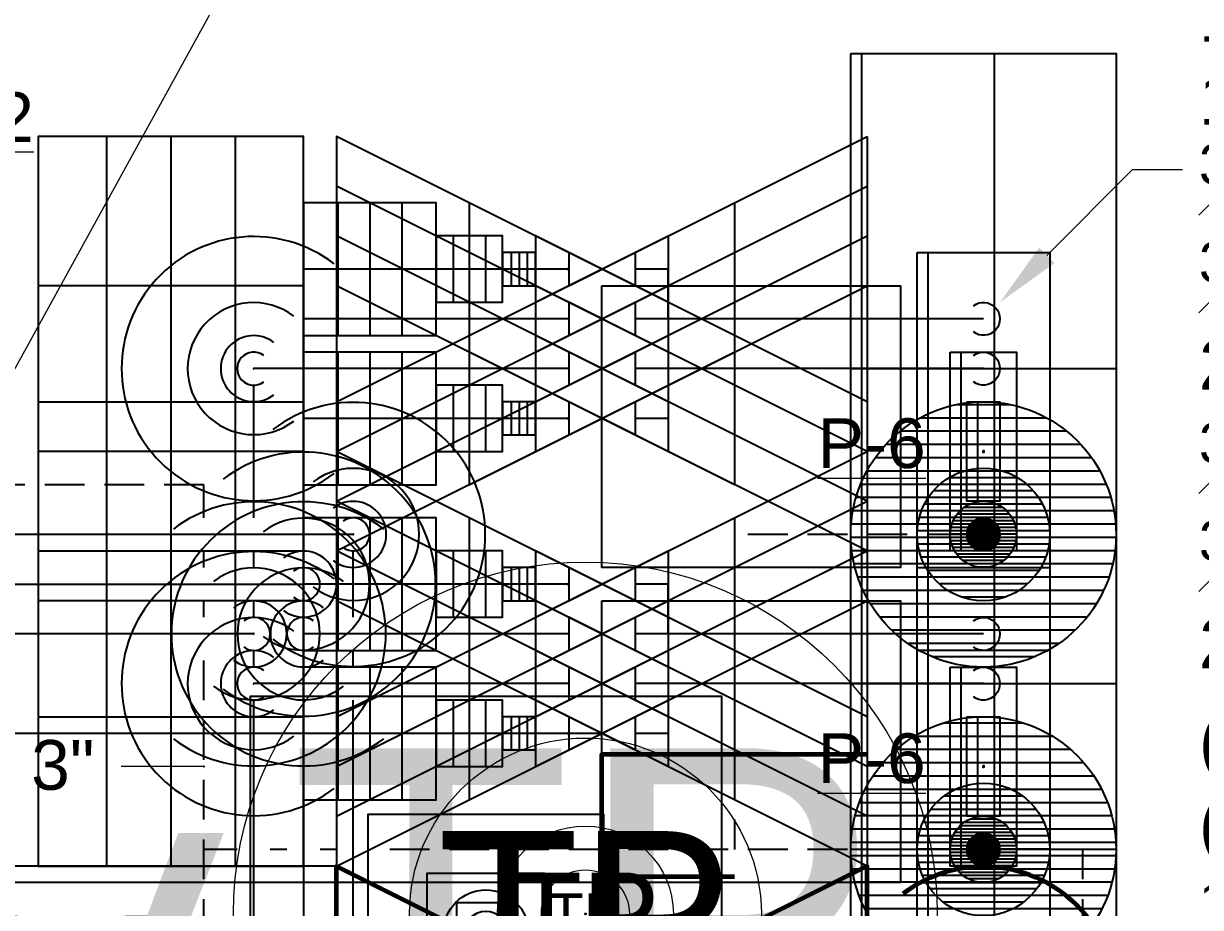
# Model space of a CAD drawing. Extents: x -6836 to 2023, y 218 to 1042.
# Drawn here: x -663.8 to -557.4, y 422.5 to 502.5 of the extents above; entities that cross this region are included whole.
import ezdxf
from ezdxf import colors
from ezdxf.entities.mleader import LeaderData, LeaderLine
from ezdxf.enums import TextEntityAlignment as Align
from ezdxf.math import Vec2, Vec3

# ---------------------------------------------------------------- set-up
doc = ezdxf.new("R2010")
doc.units = 0
doc.header["$LTSCALE"] = 18
doc.header["$MEASUREMENT"] = 0
doc.linetypes.add('VENT', pattern=[0.30000000000000004, 0.2, -0.1])
for name, color, linetype, lineweight in [('G-ANNO-TEXT', 70, 'Continuous', 0), ('G-ANNO-TEXT @ 1', 70, 'Continuous', 0), ('G-ANNO-TEXT @ 192', 70, 'Continuous', 0), ('G-ANNO-TEXT @ 384', 70, 'Continuous', 0), ('G-ANNO-TEXT @ 48', 70, 'Continuous', 0), ('G-ANNO-TEXT @ 96', 70, 'Continuous', 0), ('P-GAS-N', 3, 'Continuous', 60), ('P-GAS-N @ 1', 3, 'Continuous', 60), ('P-GAS-N @ 192', 3, 'Continuous', 60), ('P-GAS-N @ 384', 3, 'Continuous', 60), ('P-GAS-N @ 48', 3, 'Continuous', 60), ('P-GAS-N @ 96', 3, 'Continuous', 60)]:
    doc.layers.add(name, color=color, linetype=linetype, lineweight=lineweight)
for name, color, linetype in [('M-EQP-N', 8, 'Continuous'), ('P-CW-N', 4, 'Continuous'), ('P-CW-N @ 1 (1)', 4, 'Continuous'), ('P-CW-N @ 192', 4, 'Continuous'), ('P-CW-N @ 384', 4, 'Continuous'), ('P-CW-N @ 48', 4, 'Continuous'), ('P-CW-N @ 96', 4, 'Continuous'), ('P-FIXT-N', 3, 'Continuous'), ('P-FIXT-N @ 1', 3, 'Continuous'), ('P-FIXT-N @ 192', 3, 'Continuous'), ('P-FIXT-N @ 384', 3, 'Continuous'), ('P-FIXT-N @ 48', 3, 'Continuous'), ('P-FIXT-N @ 96', 3, 'Continuous'), ('P-HW-N', 1, 'Continuous'), ('P-HW-N @ 1 (1)', 1, 'Continuous'), ('P-HW-N @ 192', 1, 'Continuous'), ('P-HW-N @ 384', 1, 'Continuous'), ('P-HW-N @ 48', 1, 'Continuous'), ('P-HW-N @ 96', 1, 'Continuous'), ('P-HWC-N', 2, 'Continuous'), ('P-HWC-N @ 1 (1)', 2, 'Continuous'), ('P-HWC-N @ 192', 2, 'Continuous'), ('P-HWC-N @ 384', 2, 'Continuous'), ('P-HWC-N @ 48', 2, 'Continuous'), ('P-HWC-N @ 96', 2, 'Continuous'), ('P-SAN-N', 6, 'Continuous'), ('P-SAN-N @ 1', 6, 'Continuous'), ('P-SAN-N @ 192', 6, 'Continuous'), ('P-SAN-N @ 384', 6, 'Continuous'), ('P-SAN-N @ 48', 6, 'Continuous'), ('P-SAN-N @ 96', 6, 'Continuous'), ('P-SANV-N', 5, 'VENT'), ('P-SANV-N @ 1 (1)', 5, 'VENT'), ('P-SANV-N @ 192', 5, 'VENT'), ('P-SANV-N @ 384', 5, 'VENT'), ('P-SANV-N @ 48', 5, 'VENT'), ('P-SANV-N @ 96', 5, 'VENT')]:
    doc.layers.add(name, color=color, linetype=linetype)
doc.styles.add('Arial', font='arial.ttf')
doc.dimstyles.new('Loop048', dxfattribs={"dimscale": 0, "dimtxt": 0.09375, "dimasz": 0.03125, "dimexe": 0.0625, "dimexo": 0.0625, "dimgap": 0.09375, "dimtad": 1, "dimdec": 4, "dimzin": 3, "dimdsep": 46, "dimlunit": 4, "dimtxsty": 'Arial', "dimblk": 'OBLIQUE', "dimcen": 0.09375, "dimdle": 0.0625, "dimclrd": 256, "dimclre": 256, "dimclrt": 256, "dimadec": 4, "dimazin": 0, "dimtfac": 0.8, "dimtdec": 4, "dimtix": 1, "dimtofl": 0, "dimtmove": 1, "dimatfit": 0, "dimldrblk": 'LeaderNoteBlock', "dimfxl": 1, "dimfrac": 1, "dimtolj": 1, "dimtzin": 0, "dimlwd": -1, "dimlwe": -1, "dimarcsym": 0})

# ---------------------------------------------------------------- blocks, each defined once
blk = doc.blocks.new('*U13')
at = {"linetype": 'Continuous'}
blk.add_lwpolyline([(-0.05555774199920424, -0.05555774199920421), (0.05555774199920421, -0.05555774199920424), (0.05555774199920425, 0.05555774199920421), (-0.05555774199920416, 0.05555774199920427)], close=True, dxfattribs=at)
at = {"color": 7, "linetype": 'Continuous'}
blk.add_circle((0, 0), 0.01, dxfattribs=at)
blk = doc.blocks.new('*U2239')
at = {"layer": 'P-SAN-N @ 1'}
blk.add_blockref('*U13', (-622.0000000149357, 420.2428015229925), dxfattribs=at)
at = {"layer": 'P-SAN-N @ 192', "xscale": 192, "yscale": 192, "zscale": 192}
blk.add_blockref('*U13', (-622.0000000149357, 420.2428015229925), dxfattribs=at)
at = {"layer": 'P-SAN-N @ 384', "xscale": 384, "yscale": 384, "zscale": 384}
blk.add_blockref('*U13', (-622.0000000149357, 420.2428015229925), dxfattribs=at)
at = {"layer": 'P-SAN-N @ 48', "xscale": 48, "yscale": 48, "zscale": 48}
blk.add_blockref('*U13', (-622.0000000149357, 420.2428015229925), dxfattribs=at)
at = {"layer": 'P-SAN-N @ 96', "xscale": 96, "yscale": 96, "zscale": 96}
blk.add_blockref('*U13', (-622.0000000149357, 420.2428015229925), dxfattribs=at)
blk = doc.blocks.new('*U26')
at = {"linetype": 'Continuous'}
blk.add_circle((0, 0), 0.08288711157735473, dxfattribs=at)
at = {"linetype": 'Continuous', "style": 'Arial'}
blk.add_text('TP', height=0.078125, dxfattribs=at).set_placement((0, 0), align=Align.MIDDLE)
blk = doc.blocks.new('*U2242')
at = {"layer": 'G-ANNO-TEXT @ 1'}
blk.add_blockref('*U26', (-613.0000000149357, 421.9040562277223), dxfattribs=at)
at = {"layer": 'G-ANNO-TEXT @ 192', "xscale": 192, "yscale": 192, "zscale": 192}
blk.add_blockref('*U26', (-613.0000000149357, 421.9040562277223), dxfattribs=at)
at = {"layer": 'G-ANNO-TEXT @ 384', "xscale": 384, "yscale": 384, "zscale": 384}
blk.add_blockref('*U26', (-613.0000000149357, 421.9040562277223), dxfattribs=at)
at = {"layer": 'G-ANNO-TEXT @ 48', "xscale": 48, "yscale": 48, "zscale": 48}
blk.add_blockref('*U26', (-613.0000000149357, 421.9040562277223), dxfattribs=at)
at = {"layer": 'G-ANNO-TEXT @ 96', "xscale": 96, "yscale": 96, "zscale": 96}
blk.add_blockref('*U26', (-613.0000000149357, 421.9040562277223), dxfattribs=at)
blk = doc.blocks.new('*U3')
at = {"linetype": 'Continuous'}
blk.add_arc((0, 0), 0.03111555437015312, 232.5669694738212, 127.4330305261797, dxfattribs=at)
blk = doc.blocks.new('*U2263')
at = {"layer": 'P-GAS-N @ 1'}
blk.add_blockref('*U3', (-577.0000000149357, 414.2428015229925), dxfattribs=at)
at = {"layer": 'P-GAS-N @ 192', "xscale": 192, "yscale": 192, "zscale": 192}
blk.add_blockref('*U3', (-577.0000000149357, 414.2428015229925), dxfattribs=at)
at = {"layer": 'P-GAS-N @ 384', "xscale": 384, "yscale": 384, "zscale": 384}
blk.add_blockref('*U3', (-577.0000000149357, 414.2428015229925), dxfattribs=at)
at = {"layer": 'P-GAS-N @ 48', "xscale": 48, "yscale": 48, "zscale": 48}
blk.add_blockref('*U3', (-577.0000000149357, 414.2428015229925), dxfattribs=at)
at = {"layer": 'P-GAS-N @ 96', "xscale": 96, "yscale": 96, "zscale": 96}
blk.add_blockref('*U3', (-577.0000000149357, 414.2428015229925), dxfattribs=at)
blk = doc.blocks.new('*U42')
at = {"linetype": 'Continuous'}
for points in [[(-1.456311225609747e-18, 7.281556128055358e-19), (1.533277862656543e-18, 0.05761054245232732), (0.0625, 0.05761054245232733)], [(-0.06249999999977263, -0.03124999999991473), (-0.06249999999977263, 0.03124999999991463), (0.0625, -0.03124999999991473), (0.0625, 0.03124999999991472), (-0.06249999999977263, -0.03124999999991473)]]:
    blk.add_lwpolyline(points, dxfattribs=at)
blk = doc.blocks.new('*U2264')
at = {"layer": 'P-GAS-N @ 1'}
blk.add_blockref('*U42', (-611.5000000149357, 414.2428015229925), dxfattribs=at)
at = {"layer": 'P-GAS-N @ 192', "xscale": 192, "yscale": 192, "zscale": 192}
blk.add_blockref('*U42', (-611.5000000149357, 414.2428015229925), dxfattribs=at)
at = {"layer": 'P-GAS-N @ 384', "xscale": 384, "yscale": 384, "zscale": 384}
blk.add_blockref('*U42', (-611.5000000149357, 414.2428015229925), dxfattribs=at)
at = {"layer": 'P-GAS-N @ 48', "xscale": 48, "yscale": 48, "zscale": 48}
blk.add_blockref('*U42', (-611.5000000149357, 414.2428015229925), dxfattribs=at)
at = {"layer": 'P-GAS-N @ 96', "xscale": 96, "yscale": 96, "zscale": 96}
blk.add_blockref('*U42', (-611.5000000149357, 414.2428015229925), dxfattribs=at)
blk = doc.blocks.new('*U15')
at = {"linetype": 'Continuous'}
blk.add_arc((0, 0), 0.03111555437015312, 52.56696947382129, 307.4330305261797, dxfattribs=at)
blk = doc.blocks.new('*U2291')
at = {"layer": 'P-HW-N @ 48', "xscale": -48, "yscale": 48, "zscale": 48}
blk.add_blockref('*U15', (-577.0000000149357, 447.2428015229925), dxfattribs=at)
blk = doc.blocks.new('*U2292')
at = {"layer": 'P-CW-N @ 48', "xscale": -48, "yscale": 48, "zscale": 48}
blk.add_blockref('*U15', (-577.0000000149357, 442.7428015229925), dxfattribs=at)
blk = doc.blocks.new('*U34')
at = {"linetype": 'Continuous'}
blk.add_lwpolyline([(-0.06249999999977263, -0.03124999999991473), (-0.06249999999977263, 0.03124999999991463), (0.0625, -0.03124999999991473), (0.0625, 0.03124999999991472), (-0.06249999999977263, -0.03124999999991473)], dxfattribs=at)
blk = doc.blocks.new('*U2293')
at = {"layer": 'P-CW-N @ 1 (1)', "rotation": 180}
blk.add_blockref('*U34', (-611.5000000149357, 442.7428015229925), dxfattribs=at)
at = {"layer": 'P-CW-N @ 192', "xscale": 192, "yscale": 192, "zscale": 192, "rotation": 180}
blk.add_blockref('*U34', (-611.5000000149357, 442.7428015229925), dxfattribs=at)
at = {"layer": 'P-CW-N @ 384', "xscale": 384, "yscale": 384, "zscale": 384, "rotation": 180}
blk.add_blockref('*U34', (-611.5000000149357, 442.7428015229925), dxfattribs=at)
at = {"layer": 'P-CW-N @ 48', "xscale": 48, "yscale": 48, "zscale": 48, "rotation": 180}
blk.add_blockref('*U34', (-611.5000000149357, 442.7428015229925), dxfattribs=at)
at = {"layer": 'P-CW-N @ 96', "xscale": 96, "yscale": 96, "zscale": 96, "rotation": 180}
blk.add_blockref('*U34', (-611.5000000149357, 442.7428015229925), dxfattribs=at)
blk = doc.blocks.new('*U2294')
at = {"layer": 'P-HW-N @ 1 (1)', "rotation": 180}
blk.add_blockref('*U34', (-611.5000000149357, 447.2428015229925), dxfattribs=at)
at = {"layer": 'P-HW-N @ 192', "xscale": 192, "yscale": 192, "zscale": 192, "rotation": 180}
blk.add_blockref('*U34', (-611.5000000149357, 447.2428015229925), dxfattribs=at)
at = {"layer": 'P-HW-N @ 384', "xscale": 384, "yscale": 384, "zscale": 384, "rotation": 180}
blk.add_blockref('*U34', (-611.5000000149357, 447.2428015229925), dxfattribs=at)
at = {"layer": 'P-HW-N @ 48', "xscale": 48, "yscale": 48, "zscale": 48, "rotation": 180}
blk.add_blockref('*U34', (-611.5000000149357, 447.2428015229925), dxfattribs=at)
at = {"layer": 'P-HW-N @ 96', "xscale": 96, "yscale": 96, "zscale": 96, "rotation": 180}
blk.add_blockref('*U34', (-611.5000000149357, 447.2428015229925), dxfattribs=at)
blk = doc.blocks.new('*U79')
h = blk.add_hatch()
h.set_pattern_fill('_USER', scale=0.03125, pattern_type=0)
h.set_pattern_definition([(0, (-0.09375, -0.03125), (0, 0.03125), [])])
h.paths.add_polyline_path([(0.09375, 0.03125), (-0.09375, 0.03125), (-0.09375, -0.03125), (0.09375, -0.03125)])
blk.add_lwpolyline([(-0.09375, -0.03125), (-0.09375, 0.03125), (0.09375, 0.03125), (0.09375, -0.03125), (-0.09375, -0.03125)])
blk = doc.blocks.new('*U2351')
at = {"layer": 'P-FIXT-N @ 1', "rotation": 270}
blk.add_blockref('*U79', (-577.0000000149357, 406.7428015229925), dxfattribs=at)
at = {"layer": 'P-FIXT-N @ 192', "xscale": 192, "yscale": 192, "zscale": 192, "rotation": 270}
blk.add_blockref('*U79', (-577.0000000149357, 406.7428015229925), dxfattribs=at)
at = {"layer": 'P-FIXT-N @ 384', "xscale": 384, "yscale": 384, "zscale": 384, "rotation": 270}
blk.add_blockref('*U79', (-577.0000000149357, 406.7428015229925), dxfattribs=at)
at = {"layer": 'P-FIXT-N @ 48', "xscale": 48, "yscale": 48, "zscale": 48, "rotation": 270}
blk.add_blockref('*U79', (-577.0000000149357, 406.7428015229925), dxfattribs=at)
at = {"layer": 'P-FIXT-N @ 96', "xscale": 96, "yscale": 96, "zscale": 96, "rotation": 270}
blk.add_blockref('*U79', (-577.0000000149357, 406.7428015229925), dxfattribs=at)
blk = doc.blocks.new('*U2355')
at = {"layer": 'P-FIXT-N @ 1', "rotation": 270}
blk.add_blockref('*U79', (-577.0000000149357, 435.2428015229925), dxfattribs=at)
at = {"layer": 'P-FIXT-N @ 192', "xscale": 192, "yscale": 192, "zscale": 192, "rotation": 270}
blk.add_blockref('*U79', (-577.0000000149357, 435.2428015229925), dxfattribs=at)
at = {"layer": 'P-FIXT-N @ 384', "xscale": 384, "yscale": 384, "zscale": 384, "rotation": 270}
blk.add_blockref('*U79', (-577.0000000149357, 435.2428015229925), dxfattribs=at)
at = {"layer": 'P-FIXT-N @ 48', "xscale": 48, "yscale": 48, "zscale": 48, "rotation": 270}
blk.add_blockref('*U79', (-577.0000000149357, 435.2428015229925), dxfattribs=at)
at = {"layer": 'P-FIXT-N @ 96', "xscale": 96, "yscale": 96, "zscale": 96, "rotation": 270}
blk.add_blockref('*U79', (-577.0000000149357, 435.2428015229925), dxfattribs=at)
blk = doc.blocks.new('*U36')
h = blk.add_hatch()
h.set_pattern_fill('ANSI31', color=256, scale=0.025, angle=135)
h.set_pattern_definition([(180, (0, 0), (-4.336808689942018e-19, -0.003125), [])])
edge = h.paths.add_edge_path()
edge.add_arc((-3.469446951953614e-18, -6.938893903907228e-18), 0.03125000000000001, 0, 360)
blk.add_circle((0, 0), 0.03125)
blk = doc.blocks.new('*U2356')
at = {"layer": 'P-SAN-N @ 1'}
blk.add_blockref('*U36', (-577.0000000149357, 427.7428015229925), dxfattribs=at)
at = {"layer": 'P-SAN-N @ 192', "xscale": 192, "yscale": 192, "zscale": 192}
blk.add_blockref('*U36', (-577.0000000149357, 427.7428015229925), dxfattribs=at)
at = {"layer": 'P-SAN-N @ 384', "xscale": 384, "yscale": 384, "zscale": 384}
blk.add_blockref('*U36', (-577.0000000149357, 427.7428015229925), dxfattribs=at)
at = {"layer": 'P-SAN-N @ 48', "xscale": 48, "yscale": 48, "zscale": 48}
blk.add_blockref('*U36', (-577.0000000149357, 427.7428015229925), dxfattribs=at)
at = {"layer": 'P-SAN-N @ 96', "xscale": 96, "yscale": 96, "zscale": 96}
blk.add_blockref('*U36', (-577.0000000149357, 427.7428015229925), dxfattribs=at)
blk = doc.blocks.new('*U2357')
at = {"layer": 'P-HW-N @ 48', "xscale": -48, "yscale": 48, "zscale": 48}
blk.add_blockref('*U15', (-577.0000000149357, 475.7428015229925), dxfattribs=at)
blk = doc.blocks.new('*U2358')
at = {"layer": 'P-CW-N @ 48', "xscale": -48, "yscale": 48, "zscale": 48}
blk.add_blockref('*U15', (-577.0000000149357, 471.2428015229925), dxfattribs=at)
blk = doc.blocks.new('*U2359')
at = {"layer": 'P-CW-N @ 1 (1)', "rotation": 180}
blk.add_blockref('*U34', (-611.5000000149357, 471.2428015229925), dxfattribs=at)
at = {"layer": 'P-CW-N @ 192', "xscale": 192, "yscale": 192, "zscale": 192, "rotation": 180}
blk.add_blockref('*U34', (-611.5000000149357, 471.2428015229925), dxfattribs=at)
at = {"layer": 'P-CW-N @ 384', "xscale": 384, "yscale": 384, "zscale": 384, "rotation": 180}
blk.add_blockref('*U34', (-611.5000000149357, 471.2428015229925), dxfattribs=at)
at = {"layer": 'P-CW-N @ 48', "xscale": 48, "yscale": 48, "zscale": 48, "rotation": 180}
blk.add_blockref('*U34', (-611.5000000149357, 471.2428015229925), dxfattribs=at)
at = {"layer": 'P-CW-N @ 96', "xscale": 96, "yscale": 96, "zscale": 96, "rotation": 180}
blk.add_blockref('*U34', (-611.5000000149357, 471.2428015229925), dxfattribs=at)
blk = doc.blocks.new('*U2360')
at = {"layer": 'P-HW-N @ 1 (1)', "rotation": 180}
blk.add_blockref('*U34', (-611.5000000149357, 475.7428015229925), dxfattribs=at)
at = {"layer": 'P-HW-N @ 192', "xscale": 192, "yscale": 192, "zscale": 192, "rotation": 180}
blk.add_blockref('*U34', (-611.5000000149357, 475.7428015229925), dxfattribs=at)
at = {"layer": 'P-HW-N @ 384', "xscale": 384, "yscale": 384, "zscale": 384, "rotation": 180}
blk.add_blockref('*U34', (-611.5000000149357, 475.7428015229925), dxfattribs=at)
at = {"layer": 'P-HW-N @ 48', "xscale": 48, "yscale": 48, "zscale": 48, "rotation": 180}
blk.add_blockref('*U34', (-611.5000000149357, 475.7428015229925), dxfattribs=at)
at = {"layer": 'P-HW-N @ 96', "xscale": 96, "yscale": 96, "zscale": 96, "rotation": 180}
blk.add_blockref('*U34', (-611.5000000149357, 475.7428015229925), dxfattribs=at)
blk = doc.blocks.new('*U2361')
at = {"layer": 'P-FIXT-N @ 1', "rotation": 270}
blk.add_blockref('*U79', (-577.0000000149357, 463.7428015229925), dxfattribs=at)
at = {"layer": 'P-FIXT-N @ 192', "xscale": 192, "yscale": 192, "zscale": 192, "rotation": 270}
blk.add_blockref('*U79', (-577.0000000149357, 463.7428015229925), dxfattribs=at)
at = {"layer": 'P-FIXT-N @ 384', "xscale": 384, "yscale": 384, "zscale": 384, "rotation": 270}
blk.add_blockref('*U79', (-577.0000000149357, 463.7428015229925), dxfattribs=at)
at = {"layer": 'P-FIXT-N @ 48', "xscale": 48, "yscale": 48, "zscale": 48, "rotation": 270}
blk.add_blockref('*U79', (-577.0000000149357, 463.7428015229925), dxfattribs=at)
at = {"layer": 'P-FIXT-N @ 96', "xscale": 96, "yscale": 96, "zscale": 96, "rotation": 270}
blk.add_blockref('*U79', (-577.0000000149357, 463.7428015229925), dxfattribs=at)
blk = doc.blocks.new('*U2362')
at = {"layer": 'P-SAN-N @ 1'}
blk.add_blockref('*U36', (-577.0000000149357, 456.2428015229925), dxfattribs=at)
at = {"layer": 'P-SAN-N @ 192', "xscale": 192, "yscale": 192, "zscale": 192}
blk.add_blockref('*U36', (-577.0000000149357, 456.2428015229925), dxfattribs=at)
at = {"layer": 'P-SAN-N @ 384', "xscale": 384, "yscale": 384, "zscale": 384}
blk.add_blockref('*U36', (-577.0000000149357, 456.2428015229925), dxfattribs=at)
at = {"layer": 'P-SAN-N @ 48', "xscale": 48, "yscale": 48, "zscale": 48}
blk.add_blockref('*U36', (-577.0000000149357, 456.2428015229925), dxfattribs=at)
at = {"layer": 'P-SAN-N @ 96', "xscale": 96, "yscale": 96, "zscale": 96}
blk.add_blockref('*U36', (-577.0000000149357, 456.2428015229925), dxfattribs=at)
blk = doc.blocks.new('*U2389')
at = {"layer": 'P-CW-N @ 1 (1)', "rotation": 180}
blk.add_blockref('*U3', (-643.0000000149357, 471.2428015229925), dxfattribs=at)
at = {"layer": 'P-CW-N @ 192', "xscale": 192, "yscale": 192, "zscale": 192, "rotation": 180}
blk.add_blockref('*U3', (-643.0000000149357, 471.2428015229925), dxfattribs=at)
at = {"layer": 'P-CW-N @ 384', "xscale": 384, "yscale": 384, "zscale": 384, "rotation": 180}
blk.add_blockref('*U3', (-643.0000000149357, 471.2428015229925), dxfattribs=at)
at = {"layer": 'P-CW-N @ 48', "xscale": 48, "yscale": 48, "zscale": 48, "rotation": 180}
blk.add_blockref('*U3', (-643.0000000149357, 471.2428015229925), dxfattribs=at)
at = {"layer": 'P-CW-N @ 96', "xscale": 96, "yscale": 96, "zscale": 96, "rotation": 180}
blk.add_blockref('*U3', (-643.0000000149357, 471.2428015229925), dxfattribs=at)
blk = doc.blocks.new('*U2390')
at = {"layer": 'P-HWC-N @ 1 (1)'}
blk.add_blockref('*U3', (-634.0000000149357, 456.2428015229925), dxfattribs=at)
at = {"layer": 'P-HWC-N @ 192', "xscale": 192, "yscale": 192, "zscale": 192}
blk.add_blockref('*U3', (-634.0000000149357, 456.2428015229925), dxfattribs=at)
at = {"layer": 'P-HWC-N @ 384', "xscale": 384, "yscale": 384, "zscale": 384}
blk.add_blockref('*U3', (-634.0000000149357, 456.2428015229925), dxfattribs=at)
at = {"layer": 'P-HWC-N @ 48', "xscale": 48, "yscale": 48, "zscale": 48}
blk.add_blockref('*U3', (-634.0000000149357, 456.2428015229925), dxfattribs=at)
at = {"layer": 'P-HWC-N @ 96', "xscale": 96, "yscale": 96, "zscale": 96}
blk.add_blockref('*U3', (-634.0000000149357, 456.2428015229925), dxfattribs=at)
blk = doc.blocks.new('*U2391')
at = {"layer": 'P-HW-N @ 1 (1)'}
blk.add_blockref('*U3', (-638.5000000149357, 451.7428015229925), dxfattribs=at)
at = {"layer": 'P-HW-N @ 192', "xscale": 192, "yscale": 192, "zscale": 192}
blk.add_blockref('*U3', (-638.5000000149357, 451.7428015229925), dxfattribs=at)
at = {"layer": 'P-HW-N @ 384', "xscale": 384, "yscale": 384, "zscale": 384}
blk.add_blockref('*U3', (-638.5000000149357, 451.7428015229925), dxfattribs=at)
at = {"layer": 'P-HW-N @ 48', "xscale": 48, "yscale": 48, "zscale": 48}
blk.add_blockref('*U3', (-638.5000000149357, 451.7428015229925), dxfattribs=at)
at = {"layer": 'P-HW-N @ 96', "xscale": 96, "yscale": 96, "zscale": 96}
blk.add_blockref('*U3', (-638.5000000149357, 451.7428015229925), dxfattribs=at)
blk = doc.blocks.new('*U2392')
at = {"layer": 'P-CW-N @ 1 (1)'}
blk.add_blockref('*U3', (-643.0000000149357, 447.2428015229925), dxfattribs=at)
at = {"layer": 'P-CW-N @ 192', "xscale": 192, "yscale": 192, "zscale": 192}
blk.add_blockref('*U3', (-643.0000000149357, 447.2428015229925), dxfattribs=at)
at = {"layer": 'P-CW-N @ 384', "xscale": 384, "yscale": 384, "zscale": 384}
blk.add_blockref('*U3', (-643.0000000149357, 447.2428015229925), dxfattribs=at)
at = {"layer": 'P-CW-N @ 48', "xscale": 48, "yscale": 48, "zscale": 48}
blk.add_blockref('*U3', (-643.0000000149357, 447.2428015229925), dxfattribs=at)
at = {"layer": 'P-CW-N @ 96', "xscale": 96, "yscale": 96, "zscale": 96}
blk.add_blockref('*U3', (-643.0000000149357, 447.2428015229925), dxfattribs=at)
blk = doc.blocks.new('*U2393')
at = {"layer": 'P-CW-N @ 1 (1)', "rotation": 180}
blk.add_blockref('*U3', (-643.0000000149357, 442.7428015229925), dxfattribs=at)
at = {"layer": 'P-CW-N @ 192', "xscale": 192, "yscale": 192, "zscale": 192, "rotation": 180}
blk.add_blockref('*U3', (-643.0000000149357, 442.7428015229925), dxfattribs=at)
at = {"layer": 'P-CW-N @ 384', "xscale": 384, "yscale": 384, "zscale": 384, "rotation": 180}
blk.add_blockref('*U3', (-643.0000000149357, 442.7428015229925), dxfattribs=at)
at = {"layer": 'P-CW-N @ 48', "xscale": 48, "yscale": 48, "zscale": 48, "rotation": 180}
blk.add_blockref('*U3', (-643.0000000149357, 442.7428015229925), dxfattribs=at)
at = {"layer": 'P-CW-N @ 96', "xscale": 96, "yscale": 96, "zscale": 96, "rotation": 180}
blk.add_blockref('*U3', (-643.0000000149357, 442.7428015229925), dxfattribs=at)
blk = doc.blocks.new('*U2394')
at = {"layer": 'P-HW-N @ 1 (1)', "rotation": 180}
blk.add_blockref('*U3', (-638.5000000149357, 447.2428015229925), dxfattribs=at)
at = {"layer": 'P-HW-N @ 192', "xscale": 192, "yscale": 192, "zscale": 192, "rotation": 180}
blk.add_blockref('*U3', (-638.5000000149357, 447.2428015229925), dxfattribs=at)
at = {"layer": 'P-HW-N @ 384', "xscale": 384, "yscale": 384, "zscale": 384, "rotation": 180}
blk.add_blockref('*U3', (-638.5000000149357, 447.2428015229925), dxfattribs=at)
at = {"layer": 'P-HW-N @ 48', "xscale": 48, "yscale": 48, "zscale": 48, "rotation": 180}
blk.add_blockref('*U3', (-638.5000000149357, 447.2428015229925), dxfattribs=at)
at = {"layer": 'P-HW-N @ 96', "xscale": 96, "yscale": 96, "zscale": 96, "rotation": 180}
blk.add_blockref('*U3', (-638.5000000149357, 447.2428015229925), dxfattribs=at)
blk = doc.blocks.new('*U17')
at = {"layer": 'DEFPOINTS'}
blk.add_lwpolyline([(-0.125, -0.0625), (0.125, -0.0625), (0.125, 0.0625), (-0.125, 0.0625)], close=True, dxfattribs=at)
at = {"style": 'Arial'}
blk.add_text('CW', height=0.078125, dxfattribs=at).set_placement((-3.686292673615752e-17, 2.775557561562891e-17), align=Align.MIDDLE)
blk = doc.blocks.new('*U2406')
at = {"layer": 'P-CW-N @ 1 (1)', "linetype": 'ByBlock', "lineweight": -2}
blk.add_blockref('*U17', (-659.5000000149357, 400.7428015229925), dxfattribs=at)
at = {"layer": 'P-CW-N @ 192', "linetype": 'ByBlock', "lineweight": -2, "xscale": 192, "yscale": 192, "zscale": 192}
blk.add_blockref('*U17', (-659.5000000149357, 400.7428015229925), dxfattribs=at)
at = {"layer": 'P-CW-N @ 384', "linetype": 'ByBlock', "lineweight": -2, "xscale": 384, "yscale": 384, "zscale": 384}
blk.add_blockref('*U17', (-659.5000000149357, 400.7428015229925), dxfattribs=at)
at = {"layer": 'P-CW-N @ 48', "linetype": 'ByBlock', "lineweight": -2, "xscale": 48, "yscale": 48, "zscale": 48}
blk.add_blockref('*U17', (-659.5000000149357, 400.7428015229925), dxfattribs=at)
at = {"layer": 'P-CW-N @ 96', "linetype": 'ByBlock', "lineweight": -2, "xscale": 96, "yscale": 96, "zscale": 96}
blk.add_blockref('*U17', (-659.5000000149357, 400.7428015229925), dxfattribs=at)
blk = doc.blocks.new('*U69')
at = {"layer": 'DEFPOINTS'}
blk.add_lwpolyline([(-0.125, -0.06249999999999999), (0.125, -0.06249999999999998), (0.125, 0.06250000000000003), (-0.125, 0.0625)], close=True, dxfattribs=at)
at = {"style": 'Arial'}
blk.add_text('V', height=0.078125, dxfattribs=at).set_placement((-2.383437588677995e-17, 0), align=Align.MIDDLE)
blk = doc.blocks.new('*U2409')
at = {"layer": 'P-SANV-N @ 1 (1)', "linetype": 'ByBlock', "lineweight": -2}
blk.add_blockref('*U69', (-659.5000000149357, 414.2428015229925), dxfattribs=at)
at = {"layer": 'P-SANV-N @ 192', "linetype": 'ByBlock', "lineweight": -2, "xscale": 192, "yscale": 192, "zscale": 192}
blk.add_blockref('*U69', (-659.5000000149357, 414.2428015229925), dxfattribs=at)
at = {"layer": 'P-SANV-N @ 384', "linetype": 'ByBlock', "lineweight": -2, "xscale": 384, "yscale": 384, "zscale": 384}
blk.add_blockref('*U69', (-659.5000000149357, 414.2428015229925), dxfattribs=at)
at = {"layer": 'P-SANV-N @ 48', "linetype": 'ByBlock', "lineweight": -2, "xscale": 48, "yscale": 48, "zscale": 48}
blk.add_blockref('*U69', (-659.5000000149357, 414.2428015229925), dxfattribs=at)
at = {"layer": 'P-SANV-N @ 96', "linetype": 'ByBlock', "lineweight": -2, "xscale": 96, "yscale": 96, "zscale": 96}
blk.add_blockref('*U69', (-659.5000000149357, 414.2428015229925), dxfattribs=at)
blk = doc.blocks.new('PLMB BALL VALVES')
at = {"linetype": 'Continuous'}
blk.add_lwpolyline([(-0.06249999999977263, -0.03124999999991473), (-0.06249999999977263, 0.03124999999991463), (0.0625, -0.03124999999991473), (0.0625, 0.03124999999991472), (-0.06249999999977263, -0.03124999999991473)], dxfattribs=at)
blk = doc.blocks.new('*U2450')
at = {"layer": 'P-CW-N @ 1 (1)', "rotation": 180}
blk.add_blockref('PLMB BALL VALVES', (-611.5000000149357, 466.7428015229925), dxfattribs=at)
at = {"layer": 'P-CW-N @ 192', "xscale": 192, "yscale": 192, "zscale": 192, "rotation": 180}
blk.add_blockref('PLMB BALL VALVES', (-611.5000000149357, 466.7428015229925), dxfattribs=at)
at = {"layer": 'P-CW-N @ 384', "xscale": 384, "yscale": 384, "zscale": 384, "rotation": 180}
blk.add_blockref('PLMB BALL VALVES', (-611.5000000149357, 466.7428015229925), dxfattribs=at)
at = {"layer": 'P-CW-N @ 48', "xscale": 48, "yscale": 48, "zscale": 48, "rotation": 180}
blk.add_blockref('PLMB BALL VALVES', (-611.5000000149357, 466.7428015229925), dxfattribs=at)
at = {"layer": 'P-CW-N @ 96', "xscale": 96, "yscale": 96, "zscale": 96, "rotation": 180}
blk.add_blockref('PLMB BALL VALVES', (-611.5000000149357, 466.7428015229925), dxfattribs=at)
blk = doc.blocks.new('Shock Absorber')
at = {"color": 7, "linetype": 'Continuous'}
for p, q in [((0.03125, 0.1088831432257577), (-0.03125, 0.1088831432257578)), ((0.03125, 0.09374999999999999), (-0.03125, 0.09375)), ((0.03125, 0.07861685677424222), (-0.03125, 0.07861685677424224))]:
    blk.add_line(p, q, dxfattribs=at)
at = {"linetype": 'Continuous'}
blk.add_line((0, 0), (0, 0.0625), dxfattribs=at)
blk.add_lwpolyline([(-0.03125, 0.125), (-0.03125, 0.0625), (0.03125, 0.0625), (0.03125, 0.125)], close=True, dxfattribs=at)
blk = doc.blocks.new('*U2451')
at = {"layer": 'P-CW-N @ 1 (1)', "rotation": 89.99999999999999}
blk.add_blockref('Shock Absorber', (-614.5000000149357, 466.7428015229925), dxfattribs=at)
at = {"layer": 'P-CW-N @ 192', "xscale": 192, "yscale": 192, "zscale": 192, "rotation": 89.99999999999999}
blk.add_blockref('Shock Absorber', (-614.5000000149357, 466.7428015229925), dxfattribs=at)
at = {"layer": 'P-CW-N @ 384', "xscale": 384, "yscale": 384, "zscale": 384, "rotation": 89.99999999999999}
blk.add_blockref('Shock Absorber', (-614.5000000149357, 466.7428015229925), dxfattribs=at)
at = {"layer": 'P-CW-N @ 48', "xscale": 48, "yscale": 48, "zscale": 48, "rotation": 90}
blk.add_blockref('Shock Absorber', (-614.5000000149357, 466.7428015229925), dxfattribs=at)
at = {"layer": 'P-CW-N @ 96', "xscale": 96, "yscale": 96, "zscale": 96, "rotation": 89.99999999999999}
blk.add_blockref('Shock Absorber', (-614.5000000149357, 466.7428015229925), dxfattribs=at)
blk = doc.blocks.new('*U2452')
at = {"layer": 'P-HW-N @ 1 (1)', "rotation": 180}
blk.add_blockref('PLMB BALL VALVES', (-611.5000000149357, 480.2428015229925), dxfattribs=at)
at = {"layer": 'P-HW-N @ 192', "xscale": 192, "yscale": 192, "zscale": 192, "rotation": 180}
blk.add_blockref('PLMB BALL VALVES', (-611.5000000149357, 480.2428015229925), dxfattribs=at)
at = {"layer": 'P-HW-N @ 384', "xscale": 384, "yscale": 384, "zscale": 384, "rotation": 180}
blk.add_blockref('PLMB BALL VALVES', (-611.5000000149357, 480.2428015229925), dxfattribs=at)
at = {"layer": 'P-HW-N @ 48', "xscale": 48, "yscale": 48, "zscale": 48, "rotation": 180}
blk.add_blockref('PLMB BALL VALVES', (-611.5000000149357, 480.2428015229925), dxfattribs=at)
at = {"layer": 'P-HW-N @ 96', "xscale": 96, "yscale": 96, "zscale": 96, "rotation": 180}
blk.add_blockref('PLMB BALL VALVES', (-611.5000000149357, 480.2428015229925), dxfattribs=at)
blk = doc.blocks.new('*U2453')
at = {"layer": 'P-HW-N @ 1 (1)', "rotation": 89.99999999999999}
blk.add_blockref('Shock Absorber', (-614.5000000149357, 480.2428015229925), dxfattribs=at)
at = {"layer": 'P-HW-N @ 192', "xscale": 192, "yscale": 192, "zscale": 192, "rotation": 89.99999999999999}
blk.add_blockref('Shock Absorber', (-614.5000000149357, 480.2428015229925), dxfattribs=at)
at = {"layer": 'P-HW-N @ 384', "xscale": 384, "yscale": 384, "zscale": 384, "rotation": 89.99999999999999}
blk.add_blockref('Shock Absorber', (-614.5000000149357, 480.2428015229925), dxfattribs=at)
at = {"layer": 'P-HW-N @ 48', "xscale": 48, "yscale": 48, "zscale": 48, "rotation": 90}
blk.add_blockref('Shock Absorber', (-614.5000000149357, 480.2428015229925), dxfattribs=at)
at = {"layer": 'P-HW-N @ 96', "xscale": 96, "yscale": 96, "zscale": 96, "rotation": 89.99999999999999}
blk.add_blockref('Shock Absorber', (-614.5000000149357, 480.2428015229925), dxfattribs=at)
blk = doc.blocks.new('*U2454')
at = {"layer": 'P-CW-N @ 1 (1)', "rotation": 180}
blk.add_blockref('PLMB BALL VALVES', (-611.5000000149357, 438.2428015229925), dxfattribs=at)
at = {"layer": 'P-CW-N @ 192', "xscale": 192, "yscale": 192, "zscale": 192, "rotation": 180}
blk.add_blockref('PLMB BALL VALVES', (-611.5000000149357, 438.2428015229925), dxfattribs=at)
at = {"layer": 'P-CW-N @ 384', "xscale": 384, "yscale": 384, "zscale": 384, "rotation": 180}
blk.add_blockref('PLMB BALL VALVES', (-611.5000000149357, 438.2428015229925), dxfattribs=at)
at = {"layer": 'P-CW-N @ 48', "xscale": 48, "yscale": 48, "zscale": 48, "rotation": 180}
blk.add_blockref('PLMB BALL VALVES', (-611.5000000149357, 438.2428015229925), dxfattribs=at)
at = {"layer": 'P-CW-N @ 96', "xscale": 96, "yscale": 96, "zscale": 96, "rotation": 180}
blk.add_blockref('PLMB BALL VALVES', (-611.5000000149357, 438.2428015229925), dxfattribs=at)
blk = doc.blocks.new('*U2455')
at = {"layer": 'P-CW-N @ 1 (1)', "rotation": 89.99999999999999}
blk.add_blockref('Shock Absorber', (-614.5000000149357, 438.2428015229925), dxfattribs=at)
at = {"layer": 'P-CW-N @ 192', "xscale": 192, "yscale": 192, "zscale": 192, "rotation": 89.99999999999999}
blk.add_blockref('Shock Absorber', (-614.5000000149357, 438.2428015229925), dxfattribs=at)
at = {"layer": 'P-CW-N @ 384', "xscale": 384, "yscale": 384, "zscale": 384, "rotation": 89.99999999999999}
blk.add_blockref('Shock Absorber', (-614.5000000149357, 438.2428015229925), dxfattribs=at)
at = {"layer": 'P-CW-N @ 48', "xscale": 48, "yscale": 48, "zscale": 48, "rotation": 90}
blk.add_blockref('Shock Absorber', (-614.5000000149357, 438.2428015229925), dxfattribs=at)
at = {"layer": 'P-CW-N @ 96', "xscale": 96, "yscale": 96, "zscale": 96, "rotation": 89.99999999999999}
blk.add_blockref('Shock Absorber', (-614.5000000149357, 438.2428015229925), dxfattribs=at)
blk = doc.blocks.new('*U2456')
at = {"layer": 'P-HW-N @ 1 (1)', "rotation": 180}
blk.add_blockref('PLMB BALL VALVES', (-611.5000000149357, 451.7428015229925), dxfattribs=at)
at = {"layer": 'P-HW-N @ 192', "xscale": 192, "yscale": 192, "zscale": 192, "rotation": 180}
blk.add_blockref('PLMB BALL VALVES', (-611.5000000149357, 451.7428015229925), dxfattribs=at)
at = {"layer": 'P-HW-N @ 384', "xscale": 384, "yscale": 384, "zscale": 384, "rotation": 180}
blk.add_blockref('PLMB BALL VALVES', (-611.5000000149357, 451.7428015229925), dxfattribs=at)
at = {"layer": 'P-HW-N @ 48', "xscale": 48, "yscale": 48, "zscale": 48, "rotation": 180}
blk.add_blockref('PLMB BALL VALVES', (-611.5000000149357, 451.7428015229925), dxfattribs=at)
at = {"layer": 'P-HW-N @ 96', "xscale": 96, "yscale": 96, "zscale": 96, "rotation": 180}
blk.add_blockref('PLMB BALL VALVES', (-611.5000000149357, 451.7428015229925), dxfattribs=at)
blk = doc.blocks.new('*U2457')
at = {"layer": 'P-HW-N @ 1 (1)', "rotation": 89.99999999999999}
blk.add_blockref('Shock Absorber', (-614.5000000149357, 451.7428015229925), dxfattribs=at)
at = {"layer": 'P-HW-N @ 192', "xscale": 192, "yscale": 192, "zscale": 192, "rotation": 89.99999999999999}
blk.add_blockref('Shock Absorber', (-614.5000000149357, 451.7428015229925), dxfattribs=at)
at = {"layer": 'P-HW-N @ 384', "xscale": 384, "yscale": 384, "zscale": 384, "rotation": 89.99999999999999}
blk.add_blockref('Shock Absorber', (-614.5000000149357, 451.7428015229925), dxfattribs=at)
at = {"layer": 'P-HW-N @ 48', "xscale": 48, "yscale": 48, "zscale": 48, "rotation": 90}
blk.add_blockref('Shock Absorber', (-614.5000000149357, 451.7428015229925), dxfattribs=at)
at = {"layer": 'P-HW-N @ 96', "xscale": 96, "yscale": 96, "zscale": 96, "rotation": 89.99999999999999}
blk.add_blockref('Shock Absorber', (-614.5000000149357, 451.7428015229925), dxfattribs=at)
blk = doc.blocks.new('_Oblique')
at = {"color": 0, "linetype": 'ByBlock', "lineweight": -2}
blk.add_line((-0.5, -0.5), (0.5, 0.5), dxfattribs=at)
blk = doc.blocks.new('LeaderNoteBlock')
blk.add_ellipse((0, 0), major_axis=(1, -1.836909530733566e-16), ratio=0.2499999999998295, start_param=5.387520513321723, end_param=10.32044275462724)

msp = doc.modelspace()

# ---------------------------------------------------------------- linework, layer by layer
at = {"layer": 'M-EQP-N'}
for points in [[(-611.5000000149357, 478.7428015229925), (-584.5000000149357, 478.7428015229925), (-584.5000000149357, 453.2428015229925), (-611.5000000149357, 453.2428015229925)], [(-611.5000000149357, 450.2428015229925), (-584.5000000149357, 450.2428015229925), (-584.5000000149357, 424.7428015229925), (-611.5000000149357, 424.7428015229925)]]:
    msp.add_lwpolyline(points, close=True, dxfattribs=at)
at = {"layer": 'P-CW-N'}
for p, q in [((-614.5000000149357, 471.2428015229925), (-643.0000000149357, 471.2428015229925)), ((-577.0000000149357, 471.2428015229925), (-608.5000000149466, 471.2428015229925)), ((-605.5000000149357, 471.2428015229925), (-605.5000000149357, 466.7428015229925)), ((-643.0000000149357, 457.7428015229925), (-643.0000000149357, 469.7428015229925)), ((-605.5000000149357, 466.7428015229925), (-608.5000000149357, 466.7428015229925)), ((-643.0000000149357, 453.2428015229925), (-643.0000000149357, 454.7428015229925)), ((-643.0000000149357, 448.7428015229925), (-643.0000000149357, 450.2428015229925)), ((-643.0000000149357, 447.2428015229925), (-701.5000000149357, 447.2428015229925)), ((-643.0000000149357, 444.2428015229925), (-643.0000000149357, 445.7428015229925)), ((-614.5000000149357, 442.7428015229925), (-643.0000000149357, 442.7428015229925)), ((-577.0000000149357, 442.7428015229925), (-608.5000000149466, 442.7428015229925)), ((-605.5000000149357, 442.7428015229925), (-605.5000000149357, 438.2428015229925)), ((-643.0000000149357, 402.2428015229925), (-643.0000000149357, 441.2428015229925)), ((-605.5000000149357, 438.2428015229925), (-608.5000000149357, 438.2428015229925))]:
    msp.add_line(p, q, dxfattribs=at)
at = {"layer": 'P-HW-N'}
for p, q in [((-605.5000000149357, 480.2428015229925), (-608.5000000149357, 480.2428015229925)), ((-605.5000000149357, 475.7428015229925), (-605.5000000149357, 480.2428015229925)), ((-614.5000000149357, 475.7428015229925), (-638.5000000149357, 475.7428015229925)), ((-638.5000000149357, 475.7428015229925), (-638.5000000149357, 472.7428015229925)), ((-577.0000000149357, 475.7428015229925), (-608.5000000149466, 475.7428015229925)), ((-638.5000000149357, 469.7428015229927), (-638.5000000149357, 457.7428015229925)), ((-638.5000000149357, 454.7428015229925), (-638.5000000149357, 453.2428015229925)), ((-706.0000000149357, 451.7428015229925), (-638.5000000149357, 451.7428015229925)), ((-605.5000000149357, 451.7428015229925), (-608.5000000149357, 451.7428015229925)), ((-605.5000000149357, 447.2428015229925), (-605.5000000149357, 451.7428015229925)), ((-638.5000000149357, 450.2428015229925), (-638.5000000149357, 448.7428015229925)), ((-614.5000000149357, 447.2428015229925), (-638.5000000149357, 447.2428015229925)), ((-577.0000000149357, 447.2428015229925), (-608.5000000149466, 447.2428015229925)), ((-638.5000000149357, 445.7428015229925), (-638.5000000149357, 444.2428015229925)), ((-638.5000000149357, 441.2428015229925), (-638.5000000149357, 397.7428015229925))]:
    msp.add_line(p, q, dxfattribs=at)
at = {"layer": 'P-HWC-N'}
for p, q in [((-634.0000000149357, 456.2428015229925), (-697.0000000149357, 456.2428015229925)), ((-634.0000000149357, 448.7428015229925), (-634.0000000149357, 454.7428015229925)), ((-634.0000000149357, 444.2428015229925), (-634.0000000149357, 445.7428015229925)), ((-634.0000000149357, 393.2428015229925), (-634.0000000149357, 441.2428015229925))]:
    msp.add_line(p, q, dxfattribs=at)
at = {"layer": 'P-SANV-N'}
for p, q in [((-647.5000000149357, 460.7428015229925), (-682.0000000149357, 460.7428015229925)), ((-647.5000000149357, 457.7428015229925), (-647.5000000149357, 460.7428015229925)), ((-578.5000000149357, 456.2428015229925), (-599.5000000149357, 456.2428015229925)), ((-599.5000000149357, 456.2428015229925), (-599.5000000149357, 448.7428015229925)), ((-647.5000000149357, 453.2428015229925), (-647.5000000149357, 454.7428015229925)), ((-647.5000000149357, 448.7428015229925), (-647.5000000149357, 450.2428015229925)), ((-647.5000000149357, 414.2428015229925), (-647.5000000149357, 445.7428015229925)), ((-599.5000000149357, 445.7428015229925), (-599.5000000149357, 444.2428015229925)), ((-599.5000000149357, 441.2428015229925), (-599.5000000149357, 427.7428015229925)), ((-644.5000000149353, 427.7428015229925), (-647.5000000149357, 427.7428015229925)), ((-640.0000000149353, 427.7428015229925), (-641.5000000149362, 427.7428015229925)), ((-635.5000000149357, 427.7428015229925), (-637.0000000149357, 427.7428015229925)), ((-578.5000000149357, 427.7428015229925), (-632.5000000149353, 427.7428015229925)), ((-568.0000000149357, 427.7428015229925), (-575.5000000149357, 427.7428015229925)), ((-568.0000000149357, 414.2428015229925), (-568.0000000149357, 427.7428015229925))]:
    msp.add_line(p, q, dxfattribs=at)

# ---------------------------------------------------------------- block references
at = {"layer": 'G-ANNO-TEXT'}
msp.add_blockref('*U2242', (0, 0), dxfattribs=at)
at = {"layer": 'P-CW-N'}
for name in ['*U2358', '*U2389', '*U2359', '*U2451', '*U2450', '*U2392', '*U2292', '*U2393', '*U2293', '*U2455', '*U2454', '*U2406']:
    msp.add_blockref(name, (0, 0), dxfattribs=at)
at = {"layer": 'P-FIXT-N'}
for name in ['*U2361', '*U2355', '*U2351']:
    msp.add_blockref(name, (0, 0), dxfattribs=at)
at = {"layer": 'P-GAS-N'}
for name in ['*U2264', '*U2263']:
    msp.add_blockref(name, (0, 0), dxfattribs=at)
at = {"layer": 'P-HW-N'}
for name in ['*U2453', '*U2452', '*U2357', '*U2360', '*U2391', '*U2457', '*U2456', '*U2291', '*U2394', '*U2294']:
    msp.add_blockref(name, (0, 0), dxfattribs=at)
at = {"layer": 'P-HWC-N'}
msp.add_blockref('*U2390', (0, 0), dxfattribs=at)
at = {"layer": 'P-SAN-N'}
for name in ['*U2362', '*U2239', '*U2356']:
    msp.add_blockref(name, (0, 0), dxfattribs=at)
at = {"layer": 'P-SANV-N'}
msp.add_blockref('*U2409', (0, 0), dxfattribs=at)

# ---------------------------------------------------------------- texts
at = {"layer": 'G-ANNO-TEXT', "char_height": 4.5, "style": 'Arial'}
for s, insert, width, attachment_point in [('{\\LTP-2}', (-676.5000000149357, 496.2428015229925), 68, 1), ('{\\LP-6}', (-592.0000000149357, 466.7428015229925), 68, 1), ('3"', (-657.4000000149358, 437.6428015229926), 14.09999999999991, 3), ('{\\LP-6}', (-592.0000000149357, 438.2428015229925), 68, 1)]:
    msp.add_mtext(s, dxfattribs=dict(at, insert=insert, width=width, attachment_point=attachment_point))

# ---------------------------------------------------------------- leaders
at = {"layer": 'G-ANNO-TEXT'}
msp.add_leader([(-647.5000000149357, 435.2428015229925), (-653.5000000149357, 435.2428015229925), (-655.0000000149357, 435.2428015229925)], dimstyle='Loop048', override={"dimscale": 0}, dxfattribs=at)
ml = msp.add_multileader_mtext('Standard', dxfattribs=at)
ml.set_content('\\A1;2"V\\P4"SS\\P3"VS-UP\\P3"SS-UP\\P1{\\H0.8x;\\S1#2;}"CWR-UP\\P1{\\H0.8x;\\S1#2;}"HWR-UP\\P1"HWCR-UP', color=256, style='Arial')
ml.set_leader_properties(color=256, linetype='ByLayer', lineweight=-1)
ml.build(insert=Vec2(0, 0))
ml.multileader.update_dxf_attribs({"has_dogleg": 0, "dogleg_length": 0.125, "arrow_head_size": 6, "scale": 48})
ctx = ml.context
ctx.base_point, ctx.scale, ctx.char_height, ctx.arrow_head_size, ctx.landing_gap_size, ctx.plane_origin = Vec3(-559.0000000149357, 543.2428015229925), 48, 4.5, 6, 1.5, Vec3(-691.0000000149357, 442.7428015229925)
notes = []
notes.append((ctx, [(0, (1, 1, 0), (-565.0000000149357, 543.2428015229925), (1, 0), 6, [(0, [(-691.0000000149357, 423.2428015229925), (-625.0000000149357, 543.2428015229925)], 0, [])])]))
ctx.mtext.insert, ctx.mtext.flow_direction = Vec3(-557.5000000149357, 545.5311712364987), 5
ml = msp.add_multileader_mtext('Standard', dxfattribs=at)
ml.set_content('\\A1;{\\H0.8x;\\S3#4;}"HW\\P{\\H0.8x;\\S3#4;}"CW\\P2"W&V\\P{\\H0.8x;\\S3#4;}"HW\\P{\\H0.8x;\\S3#4;}"CW\\P2"W&V\\P(2){\\H0.8x;\\S3#4;}"G(25 CFH)\\P(2)1"IW TO DRAIN\\P{\\H0.8x;\\S1#2;}"CW-DROP', color=256, style='Arial')
ml.set_leader_properties(color=256, linetype='ByLayer', lineweight=-1)
ml.build(insert=Vec2(0, 0))
ml.multileader.update_dxf_attribs({"has_dogleg": 0, "dogleg_length": 0.125, "arrow_head_size": 6, "scale": 48})
ctx = ml.context
ctx.base_point, ctx.scale, ctx.char_height, ctx.arrow_head_size, ctx.landing_gap_size, ctx.plane_origin = Vec3(-559.0000000149357, 489.2428015229925), 48, 4.5, 6, 1.5, Vec3(-575.5000000149357, 477.2428015229925)
notes.append((ctx, [(0, (1, 1, 0), (-565.0000000149357, 489.2428015229925), (1, 0), 6, [(0, [(-575.5000000149357, 477.2428015229925), (-563.5000000149357, 489.2428015229925)], 0, [])])]))
ctx.mtext.insert, ctx.mtext.flow_direction = Vec3(-557.5000000149357, 491.5311712364987), 5
for ctx, leaders in notes:
    for number, flags, end, landing, length, lines in leaders:
        leader = LeaderData()
        leader.index, (leader.has_last_leader_line, leader.has_dogleg_vector, leader.attachment_direction) = number, flags
        leader.last_leader_point, leader.dogleg_vector, leader.dogleg_length = Vec3(end), Vec3(landing), length
        for number, points, colour, breaks in lines:
            line = LeaderLine()
            line.index, line.vertices, line.color, line.breaks = number, Vec3.list(points), colors.encode_raw_color(colour), breaks
            leader.lines.append(line)
        ctx.leaders.append(leader)

doc.saveas('drawing.dxf')
